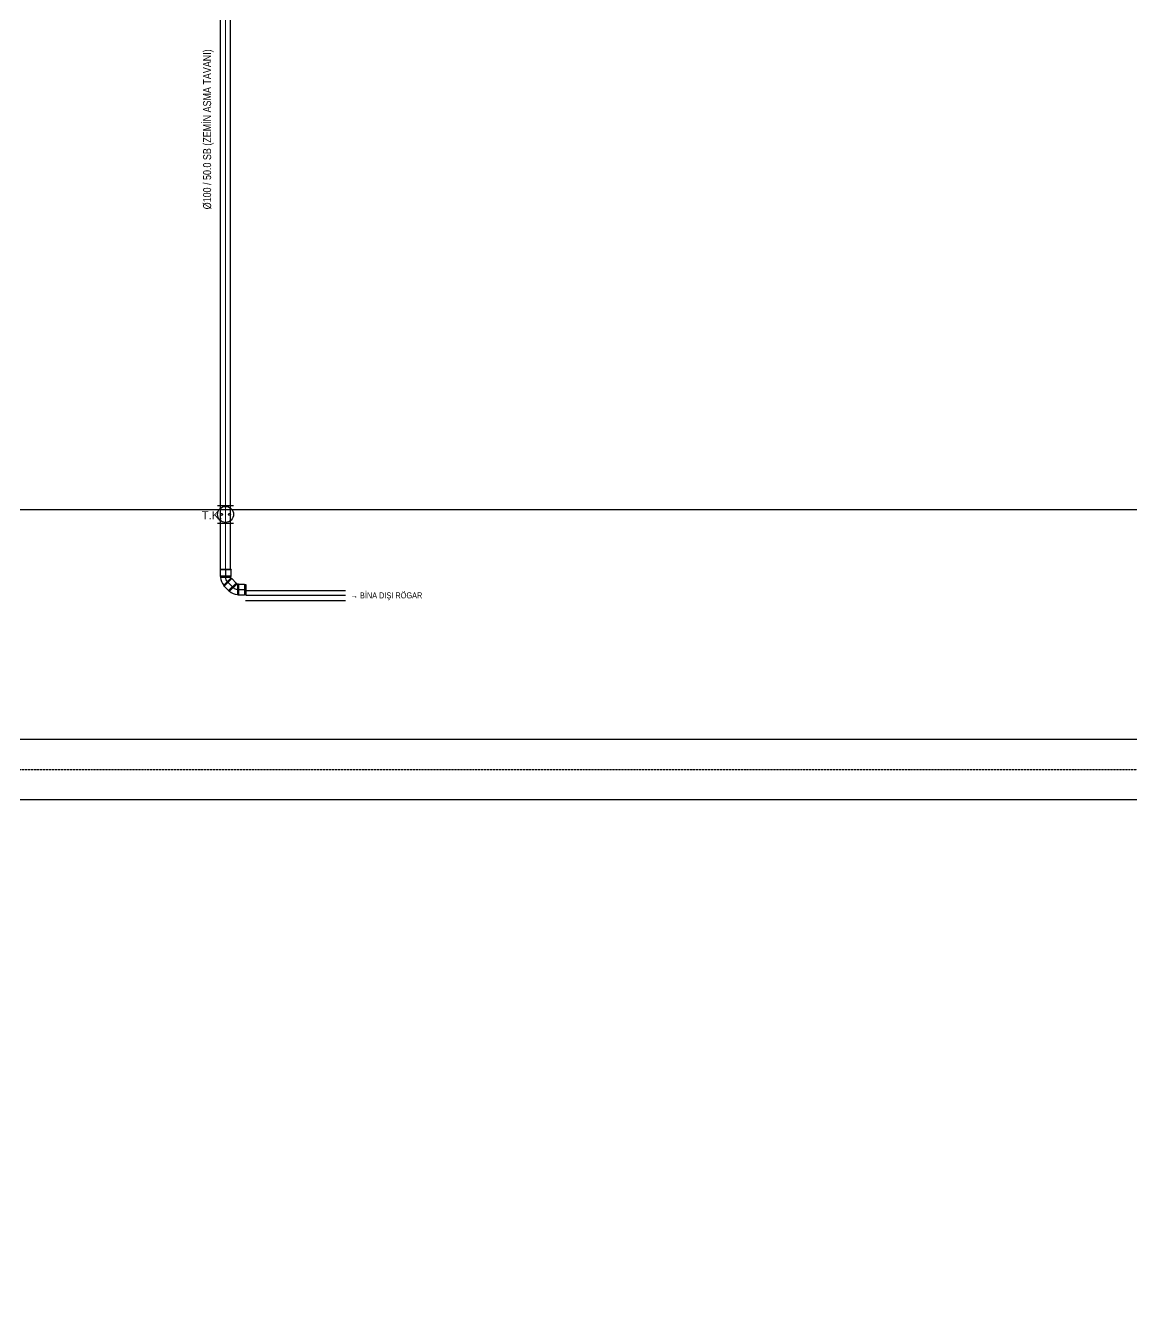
# Model space of a CAD drawing. Header units: centimetres. Extents: x 247996 to 314900, y -468471 to -440326.
# Drawn here: x 273920 to 275025, y -446640 to -445366 of the extents above; entities that cross this region are included whole.
import ezdxf
from ezdxf.enums import TextEntityAlignment as Align

# ---------------------------------------------------------------- set-up
doc = ezdxf.new("R2010")
doc.units = ezdxf.units.CM
doc.linetypes.add('0', pattern=[500, 500])
doc.linetypes.add('BASMA HATTI', pattern=[0.375, 0.25, -0.125])
for name, color, linetype in [('SCOTT-MTY-PISSU-BORU', 6, 'PIS'), ('SCOTT-MTY-PVC', 43, 'CONTINUOUS'), ('SCOTT-MTY-ROGAR', 5, 'CONTINUOUS'), ('SCOTT-MTY-SEMA', 8, 'Continuous'), ('SCOTT-MTY-SIRKULASYON-BORU', 31, 'Continuous'), ('SCOTT-MTY-VANA', 1, 'Continuous')]:
    doc.layers.add(name, color=color, linetype=linetype)
for name, color, linetype, lineweight in [('SCOTT-MTY-PISSU-CAP', 211, 'CONTINUOUS', 30), ('SCOTT-MTY-SICAKSU-BORU', 1, 'BASMA HATTI', 30), ('SCOTT-MTY-SOGUKSU-BORU', 5, '0', 30)]:
    doc.layers.add(name, color=color, linetype=linetype, lineweight=lineweight)
doc.styles.add('MH2_Mekanik-Master-L04$0$Standard', font='arial.ttf')
doc.styles.add('MTYCAPLT', font='arial.ttf')
doc.styles.add('ROTAS', font='arial.ttf')
doc.linetypes.add('PIS', pattern='A,2.5,-0.09,[")",Standard,S=0.1,R=0,X=0,Y=-0.05],-0.035', length=2.625)
doc.linetypes.add('PİS SU', pattern='A,6,-0.4,[")",MH2_Mekanik-Master-L04$0$Standard,S=1,R=0,X=-0.1,Y=-0.375],-0.2', length=6.6)

# ---------------------------------------------------------------- blocks, each defined once
blk = doc.blocks.new('MTY-TEMIZLEME KAPAGI KOLON')
at = {"layer": 'SCOTT-MTY-VANA', "color": 1, "ltscale": 75}
for p, q in [((-10, 11), (10, 11)), ((-10, -11), (10, -11))]:
    blk.add_line(p, q, dxfattribs=at)
for centre, radius in [((0, 0), 10), ((-5, 0), 1.25), ((5, 0), 1.25)]:
    blk.add_circle(centre, radius, dxfattribs=at)
at = {"layer": 'SCOTT-MTY-VANA', "color": 1, "ltscale": 75, "style": 'MTYCAPLT'}
blk.add_attdef('TK', (-29.6, -6), '', height=10, dxfattribs=at)
blk = doc.blocks.new('PVC DIRSEK')
at = {"layer": 'SCOTT-MTY-PISSU-BORU', "linetype": 'PİS SU', "ltscale": 5}
for p, q in [((0, 0), (0, -8)), ((2, -12.6), (7.6, -18.2)), ((11.9, -20), (20.3, -20))]:
    blk.add_line(p, q, dxfattribs=at)
for centre, start, end in [((6, -8), 180, 225), ((11.9, -14), 225, 270)]:
    blk.add_arc(centre, 6, start, end, dxfattribs=at)
at = {"layer": 'SCOTT-MTY-PVC', "color": 43}
for p, q in [((-5.5, 0), (-5.5, -0.6)), ((5.5, 0), (-5.5, 0)), ((5.5, -0.6), (-5.5, -0.6)), ((-5.3, -0.6), (-5.3, -6.9)), ((5.3, -6.9), (-5.3, -6.9)), ((-5.3, -6.9), (-5, -8)), ((5, -8), (-5, -8)), ((5.3, -8.7), (-1.8, -15.8)), ((5.6, -9), (-1.6, -16.1)), ((6.3, -9.1), (-1.3, -16.7)), ((6.2, -9.2), (-1.3, -16.7)), ((5.3, -6.9), (5, -8)), ((5.3, -0.6), (5.3, -6.9)), ((5.3, -8.7), (5.6, -9)), ((5.5, 0), (5.5, -0.6)), ((5.9, -8.7), (5.5, -9)), ((5.9, -8.7), (5.6, -9)), ((5.9, -8.7), (6.3, -9.1)), ((5.9, -8.7), (6.3, -9.1)), ((6.3, -9.1), (6.2, -9.2)), ((6.2, -9.2), (10.6, -13.7)), ((-1.5, -16.1), (-1.9, -16.5)), ((-1.6, -16.1), (-1.9, -16.5)), ((-1.9, -16.5), (-1.5, -16.9)), ((-1.9, -16.5), (-1.5, -16.9)), ((-1.8, -15.8), (-1.5, -16.1)), ((-1.3, -16.7), (-1.5, -16.9)), ((-1.3, -16.7), (-1.5, -16.9)), ((-1.3, -16.7), (3.1, -21.2)), ((10.6, -13.7), (3.1, -21.2)), ((3.1, -21.2), (4.1, -21.7)), ((11.2, -14.7), (4.1, -21.7)), ((10.6, -13.7), (11.2, -14.7)), ((11.9, -15), (11.9, -25)), ((11.9, -15), (12.3, -15)), ((11.9, -25), (12.3, -25)), ((12.3, -14.5), (12.3, -15)), ((12.3, -14.5), (12.9, -14.5)), ((12.3, -15), (12.3, -25)), ((12.3, -25), (12.3, -25.5)), ((12.9, -14.5), (12.9, -14.7)), ((12.9, -14.7), (12.9, -25.3)), ((12.9, -14.7), (19.1, -14.7)), ((12.9, -25.3), (19.1, -25.3)), ((12.9, -25.3), (12.9, -25.5)), ((19.1, -14.7), (20.3, -15.1)), ((19.1, -14.7), (19.1, -25.3)), ((19.1, -25.3), (20.3, -25)), ((20.3, -15.1), (20.3, -25)), ((12.3, -25.5), (12.9, -25.5))]:
    blk.add_line(p, q, dxfattribs=at)
for centre, radius, start, end in [((6, -8), 11, 180, 225), ((6, -8), 1, 180, 225), ((11.9, -14), 11, 225, 270), ((11.9, -14), 1, 225, 270)]:
    blk.add_arc(centre, radius, start, end, dxfattribs=at)

msp = doc.modelspace()

# ---------------------------------------------------------------- linework, layer by layer
at = {"layer": 'SCOTT-MTY-PISSU-BORU', "const_width": 1.2}
for points in [[(274120, -445910), (274120, -441990)], [(274140, -445936), (274240, -445936)]]:
    msp.add_lwpolyline(points, dxfattribs=at)
at = {"layer": 'SCOTT-MTY-PVC'}
for p, q in [((274115, -445910), (274115, -441990)), ((274125, -445910), (274125, -441990)), ((274140, -445931), (274240, -445931)), ((274140, -445941), (274240, -445941))]:
    msp.add_line(p, q, dxfattribs=at)
at = {"layer": 'SCOTT-MTY-SEMA'}
msp.add_lwpolyline([(258900, -445850), (276550, -445850)], dxfattribs=at)
at = {"layer": 'SCOTT-MTY-SICAKSU-BORU'}
msp.add_lwpolyline([(260800, -446440), (260800, -446110), (276300, -446110)], dxfattribs=at)
at = {"layer": 'SCOTT-MTY-SIRKULASYON-BORU'}
msp.add_lwpolyline([(276300, -446080), (260840, -446080), (260840, -446520), (260860, -446520)], dxfattribs=at)
at = {"layer": 'SCOTT-MTY-SOGUKSU-BORU'}
msp.add_lwpolyline([(260280, -446640), (260340, -446640), (260340, -446140), (276300, -446140)], dxfattribs=at)

# ---------------------------------------------------------------- block references
at = {"layer": 'SCOTT-MTY-PISSU-CAP'}
ref = msp.add_blockref('MTY-TEMIZLEME KAPAGI KOLON', (274120, -445855), dxfattribs=dict(at, xscale=0.8, yscale=0.8))
ref.add_attrib('TK', 'T.K.', (274096.3, -445859.8), dxfattribs={"height": 8, "style": 'MTYCAPLT'})
at = {"layer": 'SCOTT-MTY-PVC'}
msp.add_blockref('PVC DIRSEK', (274120, -445910), dxfattribs=at)

# ---------------------------------------------------------------- texts
at = {"layer": 'SCOTT-MTY-PISSU-CAP', "style": 'ROTAS', "width": 0.8}
msp.add_text('Ø100 / 50.0 SB (ZEMİN ASMA TAVANI)', height=8, rotation=90, dxfattribs=at).set_placement((274108, -445550), align=Align.BOTTOM_LEFT)
at = {"layer": 'SCOTT-MTY-ROGAR', "style": 'ROTAS', "width": 0.8}
msp.add_text('→ BİNA DIŞI RÖGAR', height=6, dxfattribs=at).set_placement((274245, -445936), align=Align.MIDDLE_LEFT)

doc.saveas('drawing.dxf')
